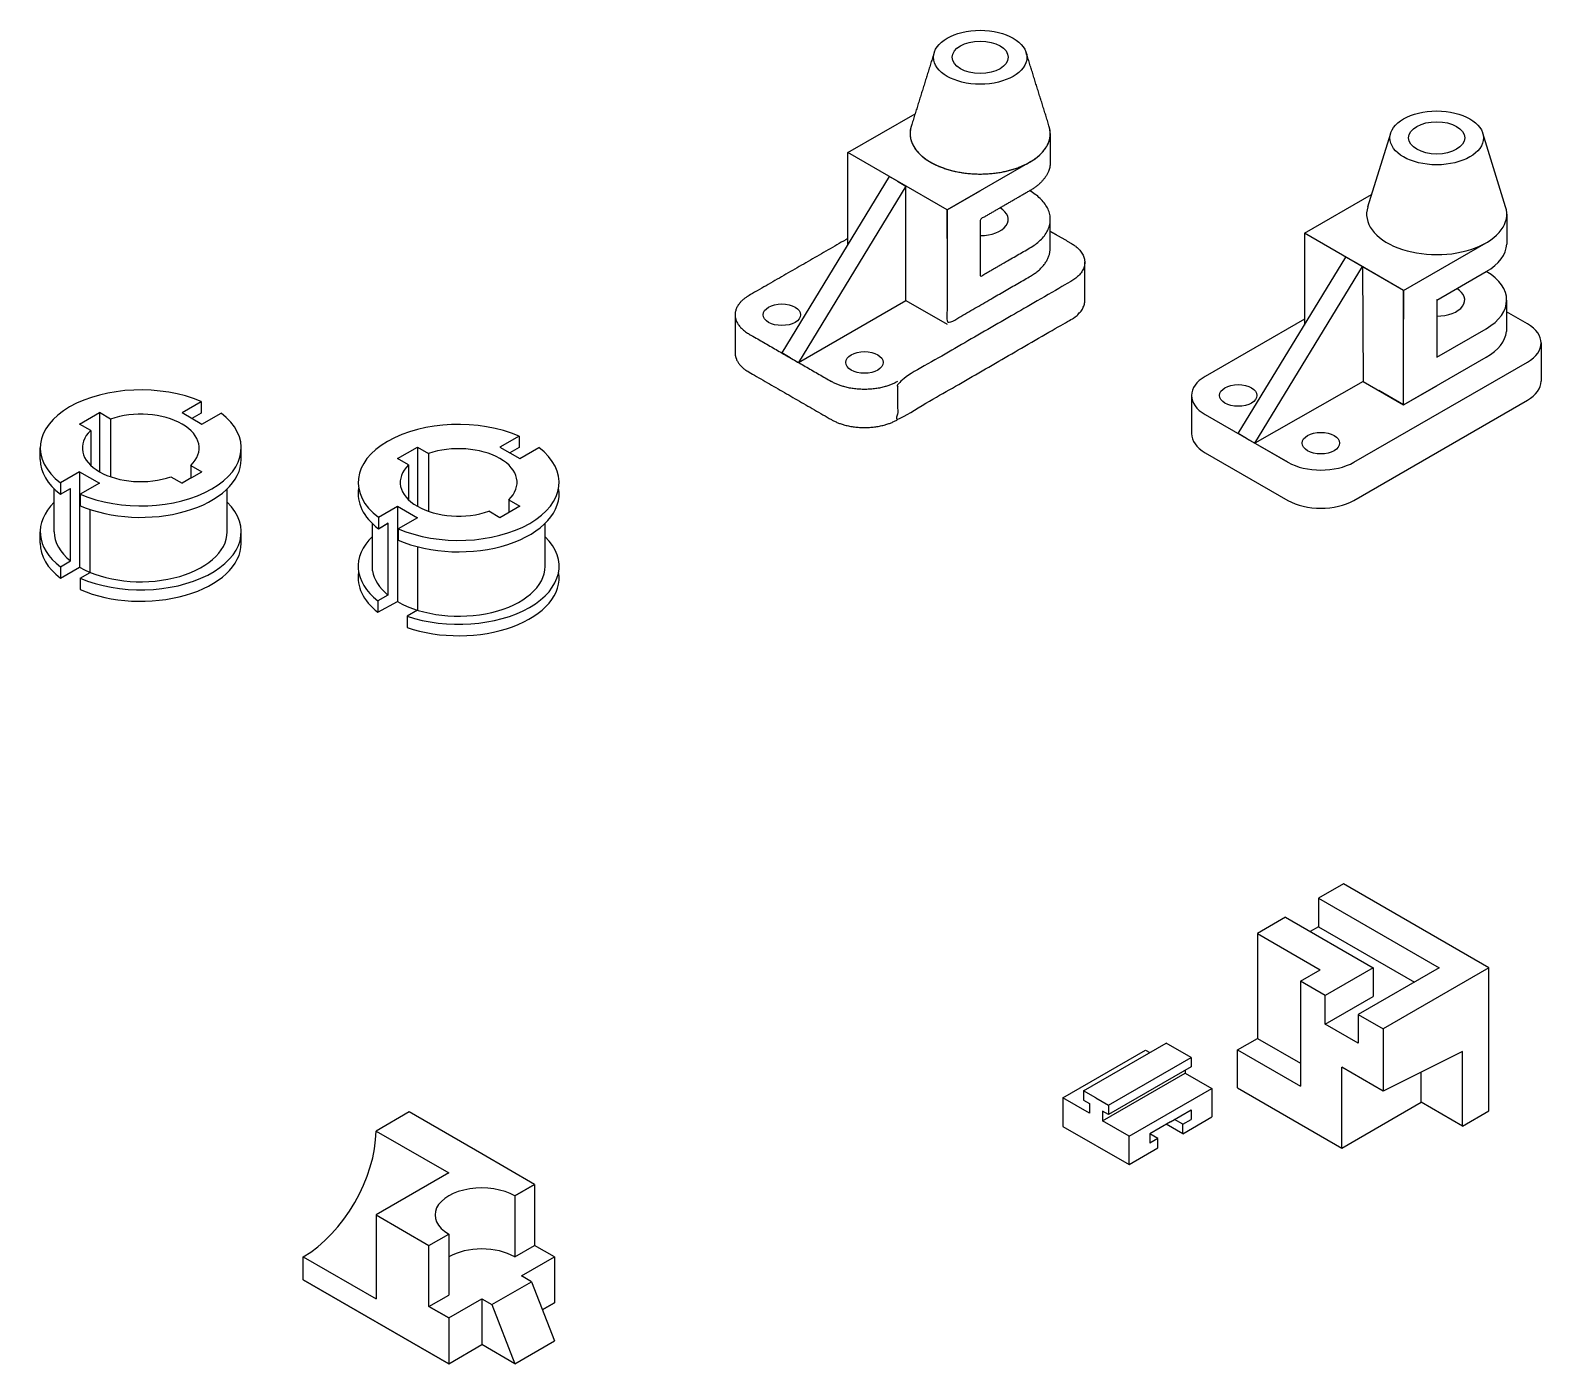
# Model space of a CAD drawing. Header units: millimetres. Extents: x -6852 to 59965, y -10230 to 31776.
# Drawn here: x 28486 to 29280, y 14890 to 15589 of the extents above; entities that cross this region are included whole.
import ezdxf

# ---------------------------------------------------------------- set-up
doc = ezdxf.new("R2010")
doc.units = ezdxf.units.MM
doc.header["$MEASUREMENT"] = 0
doc.layers.add('Object line', color=7, linetype='Continuous', lineweight=25)

msp = doc.modelspace()

# ---------------------------------------------------------------- linework, layer by layer
at = {"layer": 'Object line', "ltscale": 25}
for p, q in [((29186.37, 15496.814), (29198.371, 15535.396)), ((29258.604, 15496.773), (29246.59, 15535.397)), ((28913.969, 15477.075), (28913.969, 15525.152)), ((28935.619, 15512.652), (28879.328, 15420.152)), ((28939.949, 15510.152), (28935.619, 15512.652)), ((28939.949, 15510.152), (28944.28, 15507.652)), ((29153.199, 15482.897), (29188.355, 15503.194)), ((29259.223, 15492.897), (29259.223, 15477.207)), ((29153.199, 15482.897), (29153.127, 15434.738)), ((29205.16, 15452.897), (29153.199, 15482.897)), ((29205.16, 15452.897), (29248.461, 15477.897)), ((29118.468, 15377.845), (29174.849, 15470.397)), ((29179.179, 15467.897), (29174.849, 15470.397)), ((29127.128, 15372.845), (29183.509, 15465.397)), ((29205.16, 15452.897), (29179.179, 15467.897)), ((29179.179, 15467.897), (29183.509, 15465.397)), ((29183.509, 15465.397), (29183.896, 15405.089)), ((29222.481, 15447.793), (29248.476, 15462.802)), ((29205.16, 15392.897), (29205.16, 15452.897)), ((29205.16, 15452.897), (29205.16, 15437.897)), ((28944.28, 15447.652), (28965.93, 15435.152)), ((29222.391, 15447.845), (29222.481, 15447.897)), ((29222.481, 15447.793), (29222.391, 15447.845)), ((29222.481, 15447.897), (29222.481, 15417.897)), ((29259.133, 15447.845), (29259.133, 15431.416)), ((29153.131, 15437.858), (29101.147, 15407.845)), ((29270.022, 15435.345), (29259.133, 15441.632)), ((29222.481, 15417.897), (29248.372, 15432.845)), ((29277.197, 15425.345), (29277.197, 15405.345)), ((28883.658, 15417.652), (28879.328, 15420.152)), ((28883.658, 15417.652), (28887.988, 15415.152)), ((29179.09, 15362.845), (29270.022, 15415.345)), ((29205.07, 15392.845), (29248.461, 15417.897)), ((29205.07, 15407.845), (29205.16, 15407.897)), ((29093.973, 15397.845), (29093.973, 15377.845)), ((29183.896, 15405.089), (29127.128, 15372.845)), ((29183.879, 15405.08), (29205.07, 15392.845)), ((29183.896, 15405.089), (29205.16, 15392.897)), ((29205.16, 15392.897), (29192.17, 15400.397)), ((29205.16, 15392.897), (29222.481, 15402.897)), ((28565.015, 15388.83), (28575.043, 15394.619)), ((28575.043, 15394.619), (28575.043, 15388.619)), ((29179.09, 15342.845), (29270.022, 15395.345)), ((28511.322, 15382.83), (28521.714, 15388.83)), ((28517.151, 15379.464), (28511.322, 15382.83)), ((28517.151, 15379.464), (28511.322, 15382.83)), ((28527.543, 15385.464), (28521.714, 15388.83)), ((28521.714, 15388.83), (28521.714, 15357.83)), ((28527.543, 15385.464), (28527.543, 15355.195)), ((28565.015, 15388.83), (28575.408, 15382.83)), ((28575.043, 15388.619), (28570.212, 15385.83)), ((28575.408, 15382.83), (28585.436, 15388.619)), ((29101.147, 15387.845), (29144.449, 15362.845)), ((28517.151, 15379.464), (28517.151, 15361.195)), ((28741.644, 15376.551), (28731.616, 15370.761)), ((28741.644, 15376.551), (28741.644, 15370.551)), ((29122.798, 15375.345), (29118.468, 15377.845)), ((29122.798, 15375.345), (29118.468, 15377.845)), ((29144.449, 15362.845), (29122.798, 15375.345)), ((29122.798, 15375.345), (29127.128, 15372.845)), ((28490.701, 15364.33), (28490.701, 15370.33)), ((28596.029, 15364.33), (28596.029, 15370.33)), ((28677.922, 15364.761), (28688.315, 15370.761)), ((28688.315, 15370.761), (28694.144, 15367.396)), ((28688.315, 15370.761), (28688.315, 15339.761)), ((28694.144, 15367.396), (28694.144, 15337.127)), ((28731.616, 15370.761), (28742.008, 15364.761)), ((28741.644, 15370.551), (28736.812, 15367.761)), ((28741.644, 15370.551), (28736.812, 15367.761)), ((28742.008, 15364.761), (28752.036, 15370.551)), ((29101.147, 15367.845), (29144.449, 15342.845)), ((28511.322, 15357.83), (28501.294, 15352.04)), ((28511.322, 15357.83), (28521.714, 15351.83)), ((28511.322, 15357.83), (28511.322, 15307.83)), ((28569.579, 15361.195), (28575.408, 15357.83)), ((28569.579, 15361.195), (28569.579, 15354.464)), ((28570.212, 15354.83), (28575.408, 15357.83)), ((28683.751, 15361.396), (28677.922, 15364.761)), ((28683.751, 15361.396), (28683.751, 15343.127)), ((28501.294, 15352.04), (28501.294, 15346.04)), ((28521.714, 15351.83), (28511.686, 15346.04)), ((28559.186, 15355.195), (28565.015, 15351.83)), ((28570.212, 15354.83), (28565.015, 15351.83)), ((28498.049, 15326.33), (28498.049, 15348.838)), ((28501.294, 15346.04), (28506.55, 15349.075)), ((28506.55, 15311.075), (28506.55, 15349.075)), ((28511.686, 15346.04), (28511.686, 15340.04)), ((28588.68, 15326.33), (28588.68, 15348.838)), ((28736.179, 15343.127), (28742.008, 15339.761)), ((28736.179, 15343.127), (28736.179, 15336.396)), ((28516.942, 15305.075), (28516.942, 15338.028)), ((28667.894, 15333.972), (28677.922, 15339.761)), ((28667.894, 15333.972), (28667.894, 15327.972)), ((28677.922, 15339.761), (28688.315, 15333.761)), ((28677.922, 15339.761), (28677.922, 15289.761)), ((28688.315, 15333.761), (28678.287, 15327.972)), ((28731.616, 15333.761), (28725.787, 15337.127)), ((28742.008, 15339.761), (28731.616, 15333.761)), ((28490.701, 15320.33), (28490.701, 15326.33)), ((28596.029, 15320.33), (28596.029, 15326.33)), ((28664.836, 15305.894), (28664.836, 15330.59)), ((28667.894, 15327.972), (28673.091, 15330.972)), ((28667.894, 15327.972), (28672.908, 15330.866)), ((28672.908, 15330.866), (28672.908, 15293.203)), ((28678.287, 15327.972), (28678.287, 15321.972)), ((28755.281, 15308.261), (28755.281, 15330.769)), ((28688.315, 15318.544), (28688.315, 15285.278)), ((28501.294, 15308.04), (28506.55, 15311.075)), ((28501.294, 15308.04), (28501.294, 15302.04)), ((28501.294, 15302.04), (28511.322, 15307.83)), ((28511.686, 15302.04), (28516.942, 15305.075)), ((28511.686, 15302.04), (28511.686, 15296.04)), ((28672.908, 15293.203), (28667.645, 15290.164)), ((28667.645, 15290.164), (28667.645, 15284.164)), ((28667.645, 15284.164), (28677.922, 15289.761)), ((28688.315, 15285.278), (28682.929, 15282.168)), ((28682.929, 15282.168), (28682.929, 15276.168)), ((29173.569, 15141.75), (29160.579, 15134.25)), ((29173.569, 15141.75), (29160.579, 15134.25)), ((29249.779, 15097.75), (29173.569, 15141.75)), ((29160.579, 15134.25), (29223.799, 15097.75)), ((29160.579, 15134.25), (29160.579, 15119.25)), ((29143.258, 15124.25), (29128.536, 15115.75)), ((29143.258, 15124.25), (29189.158, 15097.75)), ((29128.536, 15115.75), (29161.445, 15096.75)), ((29128.536, 15115.75), (29128.536, 15060.75)), ((29160.579, 15119.25), (29156.249, 15116.75)), ((29160.579, 15119.25), (29210.808, 15090.25)), ((29151.052, 15090.75), (29161.445, 15096.75)), ((29189.158, 15097.75), (29164.043, 15083.25)), ((29223.799, 15097.75), (29181.363, 15073.25)), ((29189.158, 15097.75), (29189.158, 15082.75)), ((29249.779, 15097.75), (29194.354, 15065.75)), ((29249.779, 15022.75), (29249.779, 15097.75)), ((29164.043, 15083.25), (29151.052, 15090.75)), ((29151.052, 15090.75), (29151.052, 15035.75)), ((29164.043, 15068.25), (29164.043, 15083.25)), ((29164.043, 15068.25), (29189.158, 15082.75)), ((29181.363, 15073.25), (29194.354, 15065.75)), ((29181.363, 15073.25), (29181.363, 15058.25)), ((29181.363, 15058.25), (29164.043, 15068.25)), ((29194.354, 15065.75), (29194.354, 15033.129)), ((29037.443, 15033.301), (29080.744, 15058.301)), ((29093.735, 15050.801), (29080.744, 15058.301)), ((29118.143, 15054.75), (29128.536, 15060.75)), ((29128.536, 15060.75), (29151.052, 15047.75)), ((29249.779, 15022.75), (29249.779, 15060.75)), ((29026.618, 15029.551), (29069.919, 15054.551)), ((29050.434, 15025.801), (29093.735, 15050.801)), ((29069.919, 15054.551), (29072.084, 15053.301)), ((29093.735, 15050.801), (29093.735, 15045.801)), ((29118.143, 15034.75), (29118.143, 15054.75)), ((29118.143, 15054.75), (29151.052, 15035.75)), ((29235.923, 15053.845), (29194.354, 15033.129)), ((29235.923, 15014.75), (29235.923, 15053.845)), ((29047.402, 15017.551), (29090.704, 15042.551)), ((29093.735, 15045.801), (29050.434, 15020.801)), ((29090.704, 15044.051), (29090.704, 15042.551)), ((29090.704, 15042.551), (29104.56, 15034.551)), ((29194.354, 15033.129), (29172.703, 15045.629)), ((29172.703, 15003.25), (29172.703, 15045.629)), ((29214.272, 15027.25), (29214.272, 15043.055)), ((29043.938, 15029.551), (29037.443, 15033.301)), ((29037.443, 15033.301), (29037.443, 15028.301)), ((29061.259, 15009.551), (29104.56, 15034.551)), ((29104.56, 15034.551), (29104.56, 15019.551)), ((29118.143, 15034.75), (29172.703, 15003.25)), ((29026.618, 15029.551), (29026.618, 15014.551)), ((29040.474, 15021.551), (29026.618, 15029.551)), ((29037.443, 15028.301), (29040.474, 15026.551)), ((29040.474, 15026.551), (29040.474, 15021.551)), ((29043.938, 15029.551), (29050.434, 15025.801)), ((29050.434, 15025.801), (29050.434, 15020.801)), ((29172.703, 15003.25), (29214.272, 15027.25)), ((29235.923, 15014.75), (29214.272, 15027.25)), ((28683.978, 15022.193), (28666.657, 15012.193)), ((28722.083, 15000.193), (28683.978, 15022.193)), ((29050.434, 15020.801), (29047.402, 15022.551)), ((29047.402, 15022.551), (29047.402, 15017.551)), ((29061.259, 15009.551), (29047.402, 15017.551)), ((29082.909, 15017.051), (29072.084, 15010.801)), ((29082.909, 15017.051), (29093.735, 15023.301)), ((29089.405, 15015.801), (29085.075, 15018.301)), ((29089.405, 15010.801), (29104.56, 15019.551)), ((29089.405, 15015.801), (29093.735, 15018.301)), ((29093.735, 15023.301), (29093.735, 15018.301)), ((29235.923, 15014.75), (29249.779, 15022.75)), ((28666.657, 15012.193), (28704.762, 14990.193)), ((29026.618, 15014.551), (29061.259, 14994.551)), ((29061.259, 14994.551), (29061.259, 15009.551)), ((29072.084, 15010.801), (29072.084, 15005.801)), ((29076.414, 15008.301), (29072.084, 15010.801)), ((29076.414, 15008.301), (29072.084, 15005.801)), ((29076.414, 15003.301), (29076.414, 15008.301)), ((29089.405, 15010.801), (29080.744, 15015.801)), ((29089.405, 15010.801), (29089.405, 15015.801)), ((29061.259, 14994.551), (29076.414, 15003.301)), ((29061.259, 14994.551), (29076.414, 15003.301)), ((28749.796, 14984.193), (28722.083, 15000.193)), ((28704.762, 14990.193), (28666.657, 14968.193)), ((28739.403, 14978.193), (28749.796, 14984.193)), ((28749.796, 14984.193), (28739.403, 14978.193)), ((28739.403, 14978.193), (28739.403, 14946.193)), ((28749.796, 14984.193), (28749.796, 14952.193)), ((28666.657, 14968.193), (28694.37, 14952.193)), ((28666.657, 14968.193), (28666.657, 14924.193)), ((28694.37, 14952.193), (28704.762, 14958.193)), ((28694.37, 14952.193), (28704.762, 14958.193)), ((28704.762, 14958.193), (28704.762, 14926.193)), ((28628.552, 14946.193), (28666.657, 14924.193)), ((28628.552, 14934.193), (28628.552, 14946.193)), ((28694.37, 14920.193), (28694.37, 14952.193)), ((28739.403, 14946.193), (28749.796, 14952.193)), ((28742.867, 14936.193), (28760.188, 14946.193)), ((28760.188, 14946.193), (28749.796, 14952.193)), ((28760.188, 14946.193), (28760.188, 14922.193)), ((28628.552, 14934.193), (28704.762, 14890.193)), ((28704.762, 14890.193), (28628.552, 14934.193)), ((28727.279, 14921.193), (28748.063, 14933.193)), ((28748.063, 14933.193), (28742.867, 14936.193)), ((28748.063, 14933.193), (28760.188, 14902.193)), ((28694.37, 14920.193), (28704.762, 14926.193)), ((28704.762, 14914.193), (28722.083, 14924.193)), ((28704.762, 14914.193), (28722.083, 14924.193)), ((28722.083, 14924.193), (28727.279, 14921.193)), ((28722.083, 14924.193), (28722.083, 14900.193)), ((28727.279, 14921.193), (28739.403, 14890.193)), ((28760.188, 14922.193), (28753.807, 14918.509)), ((28753.807, 14918.509), (28760.188, 14922.193)), ((28694.37, 14920.193), (28704.762, 14914.193)), ((28704.762, 14914.193), (28694.37, 14920.193)), ((28704.762, 14914.193), (28704.762, 14890.193)), ((28704.762, 14890.193), (28722.083, 14900.193)), ((28704.762, 14890.193), (28722.083, 14900.193)), ((28739.403, 14890.193), (28722.083, 14900.193)), ((28739.403, 14890.193), (28760.188, 14902.193))]:
    msp.add_line(p, q, dxfattribs=at)
for points in [[(29009.231, 15520.152), (28965.93, 15495.152), (28913.969, 15525.152), (28949.124, 15545.449)], [(28965.93, 15480.152), (28965.93, 15495.152), (28983.251, 15505.152)]]:
    msp.add_lwpolyline(points, dxfattribs=at)
msp.add_lwpolyline([(28887.988, 15415.152), (28944.28, 15447.652), (28944.28, 15507.652)], close=True, dxfattribs=at)
for centre, major_axis in [((28983.251, 15575.152), (-24.495, 0)), ((28983.251, 15575.152), (-14.697, 0)), ((29222.481, 15532.897), (-24.495, 0)), ((29222.481, 15532.897), (-14.697, 0)), ((28879.328, 15440.152), (-9.798, 0)), ((28922.629, 15415.152), (-9.798, 0)), ((29118.468, 15397.845), (-9.798, 0)), ((29161.769, 15372.845), (-9.798, 0))]:
    msp.add_ellipse(centre, major_axis=major_axis, ratio=0.5773503, dxfattribs=at)
for centre, major_axis, start_param, end_param in [((28983.251, 15535.152), (-36.742, 0), 6.1015652, 9.6024994), ((28983.251, 15490.152), (-14.697, 0), 7.8539816, 10.2101761), ((29222.481, 15492.897), (-36.742, 0), 6.0974614, 9.6085398), ((29222.481, 15492.897), (-36.742, 0), 6.0974614, 9.6085398), ((29222.495, 15477.802), (-36.742, 0), 8.6393739, 9.3967559), ((29222.391, 15447.845), (-36.742, 0), 8.6393798, 10.206725), ((29209.401, 15450.345), (-24.495, 0), 5.4926104, 5.4977871), ((29222.481, 15447.897), (-14.697, 0), 1.5707963, 3.9183629), ((29222.481, 15432.897), (-36.742, 0), 2.3561945, 3.0717168), ((29252.702, 15425.345), (-24.495, 0), 2.3561945, 3.9269908), ((29118.468, 15397.845), (-24.495, 0), 5.4977871, 7.0685835), ((29252.702, 15405.345), (-24.495, 0), 2.3561945, 3.1415927), ((28543.365, 15370.33), (-52.664, 0), 4.0669825, 6.9285918), ((28543.365, 15370.33), (-30.619, 0), 8.8817456, 11.5386066), ((28543.365, 15370.33), (-52.664, 0), 0.9253899, 3.7869991), ((28709.965, 15352.261), (-52.664, 0), 4.0669825, 6.9285918), ((28543.365, 15370.33), (-30.619, 0), 5.740153, 8.3970139), ((29118.468, 15377.845), (-24.495, 0), 6.2831853, 7.0685835), ((28709.965, 15352.261), (-52.664, 0), 0.9253899, 3.7869991), ((28709.965, 15352.261), (-30.619, 0), 8.8817456, 11.5386066), ((28709.965, 15352.261), (-30.619, 0), 2.5985603, 5.2554213), ((28543.365, 15364.33), (-52.664, 0), 6.2831853, 6.9285918), ((28543.365, 15364.33), (-52.664, 0), 7.2085752, 9.424778), ((28709.965, 15352.261), (-30.619, 0), 5.740153, 8.3970139), ((28709.965, 15352.261), (-30.619, 0), 5.740153, 8.3970139), ((29161.769, 15372.845), (-24.495, 0), 0.7853982, 2.3561945), ((28543.365, 15326.33), (-52.664, 0), 5.7485708, 6.9285918), ((28543.365, 15326.33), (-52.664, 0), 7.2085752, 9.9593924), ((28709.965, 15346.261), (-52.664, 0), 6.1843585, 6.9285918), ((28709.965, 15346.261), (-52.664, 0), 7.2085752, 9.5236048), ((29161.769, 15352.845), (-24.495, 0), 0.7853982, 2.3561945), ((28543.365, 15326.33), (-45.316, 0), 6.2831853, 6.905702), ((28543.365, 15326.33), (-45.316, 0), 7.0685835, 9.424778), ((28543.365, 15320.33), (-52.664, 0), 6.2831853, 6.9285918), ((28543.365, 15320.33), (-52.664, 0), 7.2085752, 9.424778), ((28709.965, 15308.261), (-52.664, 0), 5.7416836, 6.9206904), ((28709.965, 15308.261), (-52.664, 0), 7.3148726, 9.9593924), ((28709.965, 15302.261), (-52.664, 0), 6.1843585, 6.9206904), ((28709.965, 15308.261), (-45.316, 0), 6.3737906, 6.8964853), ((28709.965, 15308.261), (-45.316, 0), 7.0685835, 9.424778), ((28709.965, 15302.261), (-52.664, 0), 7.3148726, 9.5236048), ((28628.552, 14990.193), (-26.944, -46.669), 0.7853982, 2.3561945), ((28722.083, 14968.193), (-24.495, 0), 3.9269908, 7.0685835), ((28722.083, 14936.193), (-24.495, 0), 3.9269908, 5.4977871)]:
    msp.add_ellipse(centre, major_axis=major_axis, ratio=0.5773503, start_param=start_param, end_param=end_param, dxfattribs=at)
for points, weights, knots in [([(28959.142, 15577.652), (28953.127, 15558.318), (28947.113, 15538.984), (28942.731, 15525.21), (28962.948, 15517.472), (28983.165, 15509.734), (29003.434, 15517.426), (29023.702, 15525.119), (29019.414, 15538.903), (29013.403, 15558.224), (29007.393, 15577.544)], [1, 1, 1, 0.834545488077, 1, 0.834545488077, 1, 0.834545488077, 1, 1, 1], [0, 0, 0, 1, 1, 2.1669781, 2.1669781, 3.3339561, 3.3339561, 4.5009342, 4.5009342, 5.5009342, 5.5009342, 5.5009342]), ([(29019.993, 15535.152), (29019.993, 15527.652), (29019.993, 15520.152), (29019.993, 15511.366), (29009.231, 15505.152), (28996.241, 15497.652), (28983.251, 15490.152), (28983.251, 15475.152), (28983.251, 15460.152), (28996.241, 15467.652), (29009.231, 15475.152), (29035.212, 15490.152), (29009.231, 15505.152)], [1, 1, 1, 0.923879532511, 1, 1, 1, 1, 1, 1, 1, 0.707106781187, 1], [0, 0, 0, 1, 1, 1.7853982, 1.7853982, 2.7853982, 2.7853982, 3.7853982, 3.7853982, 4.7853982, 4.7853982, 6.3561945, 6.3561945, 6.3561945]), ([(28965.93, 15495.152), (28965.93, 15465.152), (28965.93, 15435.152), (28987.581, 15447.652), (29009.231, 15460.152), (29019.993, 15466.366), (29019.993, 15475.152), (29019.993, 15482.652), (29019.993, 15490.152)], [1, 1, 1, 1, 1, 0.923879532511, 1, 1, 1], [0, 0, 0, 1, 1, 2, 2, 2.7853982, 2.7853982, 3.7853982, 3.7853982, 3.7853982]), ([(28913.969, 15480.152), (28887.988, 15465.152), (28862.007, 15450.152), (28844.687, 15440.152), (28862.007, 15430.152), (28883.658, 15417.652), (28905.308, 15405.152)], [1, 1, 1, 0.707106781187, 1, 1, 1], [0, 0, 0, 1, 1, 2.5707963, 2.5707963, 3.5707963, 3.5707963, 3.5707963]), ([(29019.993, 15483.939), (29025.438, 15480.796), (29030.882, 15477.652), (29048.203, 15467.652), (29030.882, 15457.652), (28985.416, 15431.402), (28939.949, 15405.152), (28939.949, 15395.152), (28939.949, 15385.152), (28985.416, 15411.402), (29030.882, 15437.652), (29038.056, 15441.795), (29038.056, 15447.652), (29038.056, 15457.652), (29038.056, 15467.652)], [1, 1, 1, 0.707106781187, 1, 1, 1, 1, 1, 1, 1, 0.923879532511, 1, 1, 1], [0, 0, 0, 1, 1, 2.5707963, 2.5707963, 3.5707963, 3.5707963, 4.5707963, 4.5707963, 5.5707963, 5.5707963, 6.3561945, 6.3561945, 7.3561945, 7.3561945, 7.3561945]), ([(28854.833, 15440.152), (28854.833, 15430.152), (28854.833, 15420.152), (28854.833, 15414.295), (28862.007, 15410.152), (28883.658, 15397.652), (28905.308, 15385.152)], [1, 1, 1, 0.923879532511, 1, 1, 1], [0, 0, 0, 1, 1, 1.7853982, 1.7853982, 2.7853982, 2.7853982, 2.7853982]), ([(28939.949, 15405.152), (28932.775, 15401.01), (28922.629, 15401.01), (28912.483, 15401.01), (28905.308, 15405.152)], [1, 0.923879532511, 1, 0.923879532511, 1], [0, 0, 0, 0.7853982, 0.7853982, 1.5707963, 1.5707963, 1.5707963]), ([(28905.308, 15385.152), (28912.483, 15381.01), (28922.629, 15381.01), (28932.775, 15381.01), (28939.949, 15385.152)], [1, 0.923879532511, 1, 0.923879532511, 1], [2.5707963, 2.5707963, 2.5707963, 3.3561945, 3.3561945, 4.1415927, 4.1415927, 4.1415927])]:
    msp.add_rational_spline(points, weights, degree=2, knots=knots, dxfattribs=at)

doc.saveas('drawing.dxf')
